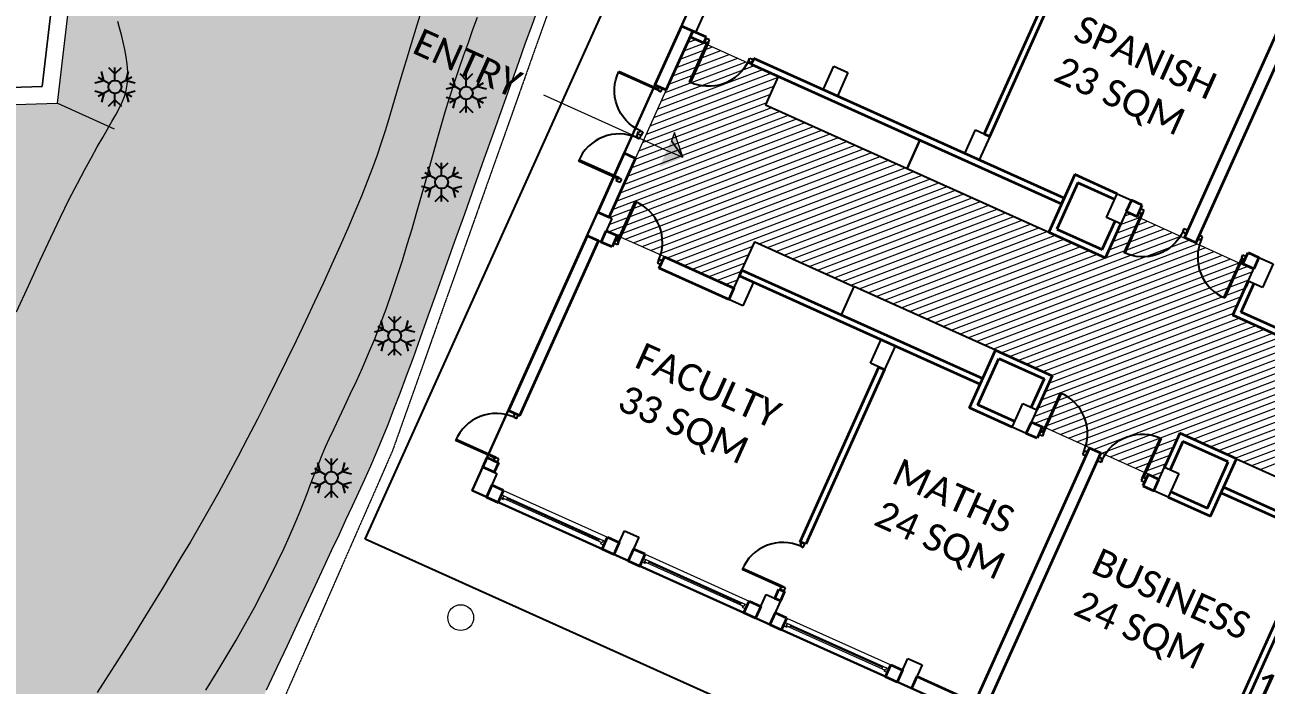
# Model space of a CAD drawing. Header units: inches. Extents: x 527934 to 2134587, y -408734 to 227304.
# Drawn here: x 680596 to 704559, y -174360 to -161608 of the extents above; entities that cross this region are included whole.
import ezdxf

# ---------------------------------------------------------------- set-up
doc = ezdxf.new("R2010")
doc.units = ezdxf.units.IN
doc.header["$MEASUREMENT"] = 0
doc.linetypes.add('ACAD_ISO02W100', pattern=[15, 12, -3])
doc.linetypes.add('CONTINU', pattern=[0])
for name, color, linetype, lineweight in [('boundary', 1, 'Continuous', 20), ('Contour', 3, 'Continuous', 5), ('hatch', 250, 'Continuous', 5), ('Index_Contour', 1, 'Continuous', 20), ('K-ANO-Text', 250, 'Continuous', 15), ('K-AR-Wall', 33, 'Continuous', 5), ('K-AR-Wall Section', 33, 'Continuous', 35), ('Miscellaneous', 7, 'Continuous', 15), ('NEW BLOCKS', 12, 'Continuous', 30), ('partition wall', 5, 'Continuous', 20), ('Terrace', 30, 'ACAD_ISO02W100', 15)]:
    doc.layers.add(name, color=color, linetype=linetype, lineweight=lineweight)
doc.layers.add('K-AR-Al Section', color=7, linetype='Continuous', lineweight=5, true_color=0xb0b0b0)
for name, color, linetype in [('kpl_coupe mur', 1, 'CONTINU'), ('kpl_dessin fin', 3, 'CONTINU'), ('Tree', 3, 'Continuous')]:
    doc.layers.add(name, color=color, linetype=linetype)
doc.styles.add('1.5MM TEXT', font='calibri.ttf', dxfattribs={"height": 1.5})

# ---------------------------------------------------------------- blocks, each defined once
blk = doc.blocks.new('Tree')
for p, q in [((-0.433, 0.25), (-0.525, 0.592)), ((-0.25, 0.75), (0, 0.5)), ((0, 0.25), (0, 0.75)), ((0, 0.5), (0.25, 0.75)), ((0.433, 0.25), (0.525, 0.592)), ((-0.775, 0.158), (-0.433, 0.25)), ((-0.65, 0.375), (-0.217, 0.125)), ((0.65, 0.375), (0.217, 0.125)), ((0.433, 0.25), (0.775, 0.158)), ((-0.775, -0.158), (-0.433, -0.25)), ((-0.217, -0.125), (-0.65, -0.375)), ((-0.433, -0.25), (-0.525, -0.592)), ((0, -0.75), (0, -0.25)), ((0.217, -0.125), (0.65, -0.375)), ((0.433, -0.25), (0.775, -0.158)), ((0.433, -0.25), (0.525, -0.592)), ((-0.25, -0.75), (0, -0.5)), ((0, -0.5), (0.25, -0.75))]:
    blk.add_line(p, q)
blk.add_circle((0, 0), 0.25)
blk = doc.blocks.new('bldg1')
at = {"ltscale": 0.5}
h = blk.add_hatch(color=256, dxfattribs=at)
h.paths.add_polyline_path([(2540760, 3335098), (2540419, 3335093), (2540414, 3335469)])
h.paths.add_polyline_path([(2540760, 3335098), (2540735, 3335072), (2540420, 3335072), (2540419, 3335093)])
h.paths.add_polyline_path([(2540735, 3335072), (2540424, 3334749), (2540420, 3335072)])
for p, q in [((2549223, 3337815), (2549223, 3337740)), ((2549298, 3337815), (2549223, 3337815)), ((2549223, 3337740), (2549273, 3337740)), ((2549273, 3337740), (2549273, 3337765)), ((2549273, 3337765), (2549298, 3337765)), ((2549273, 3337765), (2549273, 3336916)), ((2549298, 3337765), (2549298, 3337815)), ((2549298, 3337765), (2549298, 3336915)), ((2550148, 3337765), (2550148, 3337815)), ((2550148, 3337815), (2550223, 3337815)), ((2550173, 3337765), (2550148, 3337765)), ((2550173, 3337740), (2550173, 3337765)), ((2550223, 3337740), (2550173, 3337740)), ((2550223, 3337815), (2550223, 3337740)), ((2550463, 3337815), (2550463, 3337740)), ((2550538, 3337815), (2550463, 3337815)), ((2550463, 3337740), (2550513, 3337740)), ((2550513, 3337740), (2550513, 3337765)), ((2550513, 3337765), (2550538, 3337765)), ((2550538, 3337765), (2550538, 3337815)), ((2551388, 3337765), (2551388, 3337815)), ((2551388, 3337815), (2551463, 3337815)), ((2551388, 3337765), (2551388, 3336915)), ((2551413, 3337765), (2551388, 3337765)), ((2551413, 3337765), (2551413, 3336916)), ((2551413, 3337740), (2551413, 3337765)), ((2551463, 3337740), (2551413, 3337740)), ((2551463, 3337815), (2551463, 3337740)), ((2540223, 3337375), (2540223, 3337300)), ((2540298, 3337375), (2540223, 3337375)), ((2540298, 3337325), (2540298, 3337375)), ((2541148, 3337325), (2541148, 3337375)), ((2541148, 3337375), (2541223, 3337375)), ((2541223, 3337375), (2541223, 3337300)), ((2540223, 3337300), (2540273, 3337300)), ((2540273, 3337300), (2540273, 3337325)), ((2540273, 3337325), (2540298, 3337325)), ((2540273, 3337325), (2540273, 3336476)), ((2540298, 3337325), (2540298, 3336475)), ((2541173, 3337325), (2541148, 3337325)), ((2541173, 3337300), (2541173, 3337325)), ((2541223, 3337300), (2541173, 3337300)), ((2539850, 3336153), (2539775, 3336153)), ((2539775, 3336153), (2539775, 3336103)), ((2539850, 3336078), (2539850, 3336153)), ((2539800, 3336078), (2538950, 3336078)), ((2539800, 3336103), (2538951, 3336103)), ((2539775, 3336103), (2539800, 3336103)), ((2539800, 3336103), (2539800, 3336078)), ((2539800, 3336078), (2539850, 3336078)), ((2539775, 3335153), (2539775, 3335203)), ((2539775, 3335203), (2539800, 3335203)), ((2539800, 3335203), (2539800, 3335228)), ((2539800, 3335228), (2539850, 3335228)), ((2539850, 3335228), (2539850, 3335153)), ((2539850, 3335153), (2539775, 3335153)), ((2539850, 3335153), (2539775, 3335153)), ((2539775, 3335153), (2539775, 3335103)), ((2539775, 3335103), (2539800, 3335103)), ((2539800, 3335103), (2539800, 3335078)), ((2539800, 3335078), (2539850, 3335078)), ((2539850, 3335078), (2539850, 3335153)), ((2539800, 3334228), (2538950, 3334228)), ((2539800, 3334203), (2539800, 3334228)), ((2539800, 3334228), (2539850, 3334228)), ((2539850, 3334228), (2539850, 3334153)), ((2539800, 3334203), (2538951, 3334203)), ((2539775, 3334153), (2539775, 3334203)), ((2539775, 3334203), (2539800, 3334203)), ((2539850, 3334153), (2539775, 3334153)), ((2540273, 3333090), (2540273, 3333940)), ((2540298, 3333090), (2540298, 3333940)), ((2549273, 3333090), (2549273, 3333940)), ((2549298, 3333090), (2549298, 3333940)), ((2551388, 3333090), (2551388, 3333940)), ((2551413, 3333090), (2551413, 3333940)), ((2540223, 3333040), (2540223, 3333115)), ((2540223, 3333115), (2540273, 3333115)), ((2540298, 3333040), (2540223, 3333040)), ((2540273, 3333115), (2540273, 3333090)), ((2540273, 3333090), (2540298, 3333090)), ((2540298, 3333090), (2540298, 3333040)), ((2541173, 3333090), (2541148, 3333090)), ((2541148, 3333090), (2541148, 3333040)), ((2541148, 3333040), (2541223, 3333040)), ((2541223, 3333115), (2541173, 3333115)), ((2541173, 3333115), (2541173, 3333090)), ((2541223, 3333040), (2541223, 3333115)), ((2549223, 3333040), (2549223, 3333115)), ((2549223, 3333115), (2549273, 3333115)), ((2549298, 3333040), (2549223, 3333040)), ((2549273, 3333115), (2549273, 3333090)), ((2549273, 3333090), (2549298, 3333090)), ((2549298, 3333090), (2549298, 3333040)), ((2550173, 3333090), (2550148, 3333090)), ((2550148, 3333090), (2550148, 3333040)), ((2550148, 3333040), (2550223, 3333040)), ((2550223, 3333115), (2550173, 3333115)), ((2550173, 3333115), (2550173, 3333090)), ((2550223, 3333040), (2550223, 3333115)), ((2550463, 3333040), (2550463, 3333115)), ((2550463, 3333115), (2550513, 3333115)), ((2550538, 3333040), (2550463, 3333040)), ((2550513, 3333115), (2550513, 3333090)), ((2550513, 3333090), (2550538, 3333090)), ((2550538, 3333090), (2550538, 3333040)), ((2551413, 3333090), (2551388, 3333090)), ((2551388, 3333090), (2551388, 3333040)), ((2551388, 3333040), (2551463, 3333040)), ((2551463, 3333115), (2551413, 3333115)), ((2551413, 3333115), (2551413, 3333090)), ((2551463, 3333040), (2551463, 3333115)), ((2539903, 3329258), (2539828, 3329258)), ((2539828, 3329258), (2539828, 3329208)), ((2539828, 3329208), (2539853, 3329208)), ((2539853, 3329208), (2539853, 3329183)), ((2539903, 3329183), (2539903, 3329258)), ((2545970, 3329258), (2545895, 3329258)), ((2545895, 3329258), (2545895, 3329208)), ((2545895, 3329208), (2545920, 3329208)), ((2545920, 3329208), (2545920, 3329183)), ((2545970, 3329183), (2545970, 3329258)), ((2539853, 3329183), (2539903, 3329183)), ((2545920, 3329183), (2545970, 3329183)), ((2539853, 3328333), (2539003, 3328333)), ((2539853, 3328308), (2539003, 3328308)), ((2539828, 3328258), (2539828, 3328308)), ((2539828, 3328308), (2539853, 3328308)), ((2539903, 3328258), (2539828, 3328258)), ((2539853, 3328308), (2539853, 3328333)), ((2539853, 3328333), (2539903, 3328333)), ((2539903, 3328333), (2539903, 3328258)), ((2545920, 3328333), (2545070, 3328333)), ((2545920, 3328308), (2545071, 3328308)), ((2545895, 3328258), (2545895, 3328308)), ((2545895, 3328308), (2545920, 3328308)), ((2545970, 3328258), (2545895, 3328258)), ((2545920, 3328308), (2545920, 3328333)), ((2545920, 3328333), (2545970, 3328333)), ((2545970, 3328333), (2545970, 3328258))]:
    blk.add_line(p, q, dxfattribs=at)
for centre, start, end in [((2551388, 3337765), 180, 271.6854), ((2539800, 3334228), 90, 181.6854), ((2540298, 3333090), 0, 91.6854), ((2549298, 3333090), 0, 91.6854), ((2539853, 3328333), 90, 181.6854), ((2545920, 3328333), 90, 181.6854)]:
    blk.add_arc(centre, 850, start, end, dxfattribs=at)
at = {"ltscale": 0.5, "extrusion": (0, 0, -1)}
for centre, major_axis, start_param, end_param in [((2549298, 3337765), (561, 639), 0.849992, 2.450204), ((2540298, 3337325), (561, 639), 0.849992, 2.450204), ((2539800, 3336078), (-645, 554), 4.002514, 5.602726), ((2551388, 3333090), (402, 749), 4.219815, 5.820027)]:
    blk.add_ellipse(centre, major_axis=major_axis, ratio=1, start_param=start_param, end_param=end_param, dxfattribs=at)
at = {"layer": 'hatch', "ltscale": 0.5}
for p, q in [((2546499, 3334178), (2549975, 3337654)), ((2546676, 3334178), (2550151, 3337654)), ((2546853, 3334178), (2550328, 3337653)), ((2547029, 3334178), (2550504, 3337652)), ((2547206, 3334178), (2550680, 3337652)), ((2547383, 3334178), (2550856, 3337651)), ((2547560, 3334178), (2551032, 3337650)), ((2547736, 3334178), (2551208, 3337650)), ((2547913, 3334178), (2551384, 3337649)), ((2548090, 3334178), (2551560, 3337648)), ((2548267, 3334178), (2551693, 3337604)), ((2548993, 3336678), (2548993, 3337658)), ((2548993, 3337658), (2551693, 3337648)), ((2548993, 3337556), (2549095, 3337658)), ((2548993, 3337379), (2549271, 3337657)), ((2548993, 3337202), (2549447, 3337656)), ((2548993, 3337025), (2549623, 3337656)), ((2548993, 3336849), (2549799, 3337655)), ((2551693, 3337648), (2551693, 3336678)), ((2548443, 3334178), (2551693, 3337427)), ((2539933, 3333458), (2539933, 3337278)), ((2539933, 3337278), (2541793, 3337278)), ((2539933, 3337158), (2540053, 3337278)), ((2539933, 3336981), (2540230, 3337278)), ((2539933, 3336804), (2540407, 3337278)), ((2539933, 3336627), (2540583, 3337278)), ((2539933, 3336451), (2540760, 3337278)), ((2539933, 3336274), (2540937, 3337278)), ((2539933, 3336097), (2541114, 3337278)), ((2539933, 3335920), (2541290, 3337278)), ((2539933, 3335744), (2541467, 3337278)), ((2539933, 3335567), (2541644, 3337278)), ((2539933, 3335390), (2541793, 3337250)), ((2541793, 3337278), (2541793, 3336678)), ((2548620, 3334178), (2551693, 3337250)), ((2549595, 3333208), (2553665, 3337278)), ((2549772, 3333208), (2553842, 3337278)), ((2549948, 3333208), (2554018, 3337278)), ((2550125, 3333208), (2554195, 3337278)), ((2550302, 3333208), (2554372, 3337278)), ((2550479, 3333208), (2554549, 3337278)), ((2550655, 3333208), (2554725, 3337278)), ((2551802, 3334178), (2554902, 3337278)), ((2551979, 3334178), (2555079, 3337278)), ((2552156, 3334178), (2555256, 3337278)), ((2552333, 3334178), (2555433, 3337278)), ((2552509, 3334178), (2555609, 3337278)), ((2552686, 3334178), (2555786, 3337278)), ((2552863, 3334178), (2555963, 3337278)), ((2553040, 3334178), (2556140, 3337278)), ((2553216, 3334178), (2556316, 3337278)), ((2553393, 3334178), (2556493, 3337278)), ((2539933, 3335213), (2541793, 3337073)), ((2539933, 3335036), (2541793, 3336896)), ((2548797, 3334178), (2551693, 3337074)), ((2548974, 3334178), (2551693, 3336897)), ((2539933, 3334860), (2541793, 3336720)), ((2539933, 3334683), (2541928, 3336678)), ((2539933, 3334506), (2542105, 3336678)), ((2539933, 3334329), (2542281, 3336678)), ((2539933, 3334153), (2542458, 3336678)), ((2539933, 3333976), (2542635, 3336678)), ((2539933, 3333799), (2542812, 3336678)), ((2539933, 3333622), (2542989, 3336678)), ((2539945, 3333458), (2543165, 3336678)), ((2539993, 3333329), (2543342, 3336678)), ((2540039, 3333198), (2543519, 3336678)), ((2540216, 3333199), (2543696, 3336678)), ((2540394, 3333199), (2543872, 3336678)), ((2540571, 3333200), (2544049, 3336678)), ((2540749, 3333201), (2544226, 3336678)), ((2540926, 3333201), (2544403, 3336678)), ((2541104, 3333202), (2544580, 3336678)), ((2541281, 3333203), (2544756, 3336678)), ((2541459, 3333203), (2544933, 3336678)), ((2541636, 3333204), (2545110, 3336678)), ((2541793, 3336678), (2548993, 3336678)), ((2542787, 3334178), (2545287, 3336678)), ((2542963, 3334178), (2545463, 3336678)), ((2543140, 3334178), (2545640, 3336678)), ((2543317, 3334178), (2545817, 3336678)), ((2543494, 3334178), (2545994, 3336678)), ((2543671, 3334178), (2546171, 3336678)), ((2543847, 3334178), (2546347, 3336678)), ((2544024, 3334178), (2546524, 3336678)), ((2544201, 3334178), (2546701, 3336678)), ((2544378, 3334178), (2546878, 3336678)), ((2544554, 3334178), (2547054, 3336678)), ((2544731, 3334178), (2547231, 3336678)), ((2544908, 3334178), (2547408, 3336678)), ((2545085, 3334178), (2547585, 3336678)), ((2545262, 3334178), (2547762, 3336678)), ((2545438, 3334178), (2547938, 3336678)), ((2545615, 3334178), (2548115, 3336678)), ((2545792, 3334178), (2548292, 3336678)), ((2545969, 3334178), (2548469, 3336678)), ((2546145, 3334178), (2548645, 3336678)), ((2546322, 3334178), (2548822, 3336678)), ((2548993, 3334020), (2551693, 3336720)), ((2548993, 3333843), (2551827, 3336678)), ((2548993, 3333667), (2552004, 3336678)), ((2548993, 3333490), (2552181, 3336678)), ((2548993, 3333313), (2552358, 3336678)), ((2549064, 3333208), (2552534, 3336678)), ((2549241, 3333208), (2552711, 3336678)), ((2549418, 3333208), (2552888, 3336678)), ((2551693, 3336678), (2552893, 3336678)), ((2541813, 3333205), (2542693, 3334084)), ((2548993, 3334178), (2542693, 3334178)), ((2542693, 3334178), (2542693, 3333208)), ((2548993, 3333208), (2548993, 3334178)), ((2550832, 3333208), (2551693, 3334068)), ((2555893, 3334178), (2551693, 3334178)), ((2551693, 3334178), (2551693, 3333208)), ((2541991, 3333205), (2542693, 3333907)), ((2551009, 3333208), (2551693, 3333892)), ((2542168, 3333206), (2542693, 3333731)), ((2542346, 3333207), (2542693, 3333554)), ((2551186, 3333208), (2551693, 3333715)), ((2551363, 3333208), (2551693, 3333538)), ((2539993, 3333458), (2539933, 3333458)), ((2539993, 3333198), (2539993, 3333458)), ((2542523, 3333207), (2542693, 3333377)), ((2551539, 3333208), (2551693, 3333361)), ((2542693, 3333208), (2539993, 3333198)), ((2551693, 3333208), (2548993, 3333208))]:
    blk.add_line(p, q, dxfattribs=at)
at = {"layer": 'K-AR-Al Section', "ltscale": 0.5}
for p, q in [((2540243, 3327720), (2540293, 3327720)), ((2540243, 3327645), (2540243, 3327720)), ((2540318, 3327645), (2540243, 3327645)), ((2540293, 3327720), (2540368, 3327720)), ((2540293, 3327670), (2540293, 3327720)), ((2540293, 3327720), (2542393, 3327720)), ((2540293, 3327670), (2540293, 3327720)), ((2540293, 3327720), (2540293, 3327670)), ((2540368, 3327670), (2540293, 3327670)), ((2542393, 3327670), (2540293, 3327670)), ((2540293, 3327670), (2540318, 3327670)), ((2540318, 3327670), (2540318, 3327645)), ((2540368, 3327720), (2540368, 3327670)), ((2542318, 3327695), (2540368, 3327695)), ((2542318, 3327695), (2540368, 3327695)), ((2542318, 3327720), (2542393, 3327720)), ((2542318, 3327670), (2542318, 3327720)), ((2542393, 3327670), (2542318, 3327670)), ((2542393, 3327670), (2542368, 3327670)), ((2542368, 3327670), (2542368, 3327645)), ((2542368, 3327645), (2542443, 3327645)), ((2542393, 3327720), (2542393, 3327670)), ((2542393, 3327720), (2542393, 3327670)), ((2542443, 3327720), (2542393, 3327720)), ((2542393, 3327720), (2542393, 3327670)), ((2542443, 3327645), (2542443, 3327720)), ((2543243, 3327720), (2543293, 3327720)), ((2543243, 3327645), (2543243, 3327720)), ((2543318, 3327645), (2543243, 3327645)), ((2543293, 3327720), (2543368, 3327720)), ((2543293, 3327670), (2543293, 3327720)), ((2543293, 3327720), (2545393, 3327720)), ((2543293, 3327670), (2543293, 3327720)), ((2543293, 3327720), (2543293, 3327670)), ((2543368, 3327670), (2543293, 3327670)), ((2545393, 3327670), (2543293, 3327670)), ((2543293, 3327670), (2543318, 3327670)), ((2543318, 3327670), (2543318, 3327645)), ((2543368, 3327720), (2543368, 3327670)), ((2545318, 3327695), (2543368, 3327695)), ((2545318, 3327695), (2543368, 3327695)), ((2545318, 3327720), (2545393, 3327720)), ((2545318, 3327670), (2545318, 3327720)), ((2545393, 3327670), (2545318, 3327670)), ((2545393, 3327670), (2545368, 3327670)), ((2545368, 3327670), (2545368, 3327645)), ((2545368, 3327645), (2545443, 3327645)), ((2545393, 3327720), (2545393, 3327670)), ((2545393, 3327720), (2545393, 3327670)), ((2545443, 3327720), (2545393, 3327720)), ((2545393, 3327720), (2545393, 3327670)), ((2545443, 3327645), (2545443, 3327720)), ((2546243, 3327720), (2546293, 3327720)), ((2546243, 3327645), (2546243, 3327720)), ((2546318, 3327645), (2546243, 3327645)), ((2546293, 3327720), (2546368, 3327720)), ((2546293, 3327670), (2546293, 3327720)), ((2546293, 3327720), (2548393, 3327720)), ((2546293, 3327670), (2546293, 3327720)), ((2546293, 3327720), (2546293, 3327670)), ((2546368, 3327670), (2546293, 3327670)), ((2548393, 3327670), (2546293, 3327670)), ((2546293, 3327670), (2546318, 3327670)), ((2546318, 3327670), (2546318, 3327645)), ((2546368, 3327720), (2546368, 3327670)), ((2548318, 3327695), (2546368, 3327695)), ((2548318, 3327695), (2546368, 3327695)), ((2548318, 3327720), (2548393, 3327720)), ((2548318, 3327670), (2548318, 3327720)), ((2548393, 3327670), (2548318, 3327670)), ((2548393, 3327670), (2548368, 3327670)), ((2548368, 3327670), (2548368, 3327645)), ((2548368, 3327645), (2548443, 3327645)), ((2548393, 3327720), (2548393, 3327670)), ((2548393, 3327720), (2548393, 3327670)), ((2548443, 3327720), (2548393, 3327720)), ((2548393, 3327720), (2548393, 3327670)), ((2548443, 3327645), (2548443, 3327720))]:
    blk.add_line(p, q, dxfattribs=at)
at = {"layer": 'K-AR-Wall'}
for p, q in [((2540243, 3327808), (2542443, 3327808)), ((2540243, 3327558), (2540243, 3327808)), ((2542443, 3327808), (2542443, 3327558)), ((2543243, 3327808), (2545443, 3327808)), ((2543243, 3327558), (2543243, 3327808)), ((2545443, 3327808), (2545443, 3327558)), ((2546243, 3327808), (2548443, 3327808)), ((2546243, 3327558), (2546243, 3327808)), ((2548443, 3327808), (2548443, 3327558)), ((2542443, 3327558), (2540243, 3327558)), ((2545443, 3327558), (2543243, 3327558)), ((2548443, 3327558), (2546243, 3327558))]:
    blk.add_line(p, q, dxfattribs=at)
at = {"layer": 'K-AR-Wall Section', "ltscale": 0.5}
for p, q in [((2550223, 3343048), (2550223, 3337658)), ((2550463, 3343048), (2550463, 3337658)), ((2545873, 3341598), (2545873, 3337898)), ((2545993, 3337898), (2545993, 3341598)), ((2545873, 3337898), (2545993, 3337898)), ((2548693, 3337898), (2547793, 3337898)), ((2547793, 3337898), (2547793, 3336678)), ((2549223, 3337898), (2548993, 3337898)), ((2548993, 3337898), (2548993, 3337658)), ((2549223, 3337658), (2549223, 3337898)), ((2551463, 3337898), (2551693, 3337898)), ((2551463, 3337658), (2551463, 3337898)), ((2551693, 3337898), (2551693, 3337658)), ((2548693, 3337778), (2547913, 3337778)), ((2547913, 3337778), (2547913, 3336798)), ((2548993, 3337658), (2549223, 3337658)), ((2550463, 3337658), (2550223, 3337658)), ((2551693, 3337658), (2551463, 3337658)), ((2539933, 3337398), (2539693, 3337398)), ((2539693, 3337398), (2539693, 3336153)), ((2540223, 3337398), (2539933, 3337398)), ((2539933, 3337398), (2539933, 3337278)), ((2539933, 3336153), (2539933, 3337398)), ((2540223, 3337278), (2540223, 3337398)), ((2547793, 3337398), (2541223, 3337398)), ((2541223, 3337398), (2541223, 3337278)), ((2547793, 3337278), (2547793, 3337398)), ((2548873, 3336798), (2548873, 3337398)), ((2548993, 3336678), (2548993, 3337398)), ((2551693, 3337398), (2551693, 3337278)), ((2551693, 3336678), (2551693, 3337398)), ((2551813, 3336798), (2551813, 3337398)), ((2539933, 3337278), (2540223, 3337278)), ((2541223, 3337278), (2547793, 3337278)), ((2547793, 3336678), (2548993, 3336678)), ((2547913, 3336798), (2548873, 3336798)), ((2552893, 3336678), (2551693, 3336678)), ((2552773, 3336798), (2551813, 3336798)), ((2539693, 3336153), (2539933, 3336153)), ((2539933, 3334703), (2539693, 3334703)), ((2539693, 3334703), (2539693, 3333458)), ((2539933, 3333458), (2539933, 3334703)), ((2547793, 3332958), (2547793, 3334178)), ((2547793, 3334178), (2548993, 3334178)), ((2547913, 3333078), (2547913, 3334058)), ((2547913, 3334058), (2548873, 3334058)), ((2548873, 3334058), (2548873, 3333458)), ((2548993, 3334178), (2548993, 3333458)), ((2552893, 3334178), (2551693, 3334178)), ((2551693, 3334178), (2551693, 3333458)), ((2552773, 3334058), (2551813, 3334058)), ((2551813, 3334058), (2551813, 3333458)), ((2552773, 3333078), (2552773, 3334058)), ((2552893, 3332958), (2552893, 3334178)), ((2542693, 3333578), (2547793, 3333578)), ((2542693, 3333458), (2542693, 3333578)), ((2548993, 3333458), (2548993, 3333578)), ((2551693, 3333458), (2551693, 3333578)), ((2552893, 3333578), (2556693, 3333578)), ((2539693, 3333458), (2539933, 3333458)), ((2542693, 3333458), (2547793, 3333458)), ((2552893, 3333458), (2556693, 3333458)), ((2539993, 3332958), (2539993, 3333198)), ((2539993, 3333198), (2540223, 3333198)), ((2540223, 3333198), (2540223, 3332958)), ((2541223, 3332958), (2541223, 3333198)), ((2541223, 3333198), (2542693, 3333198)), ((2542693, 3333198), (2542693, 3332958)), ((2548693, 3333078), (2547913, 3333078)), ((2548993, 3332958), (2548993, 3333198)), ((2548993, 3333198), (2549223, 3333198)), ((2549223, 3333198), (2549223, 3332958)), ((2550223, 3327808), (2550223, 3333198)), ((2550463, 3333198), (2550223, 3333198)), ((2550463, 3327808), (2550463, 3333198)), ((2551693, 3333198), (2551463, 3333198)), ((2551463, 3333198), (2551463, 3332958)), ((2551693, 3332958), (2551693, 3333198)), ((2551993, 3333078), (2552773, 3333078)), ((2539933, 3332958), (2539693, 3332958)), ((2539693, 3332958), (2539693, 3329258)), ((2539933, 3329258), (2539933, 3332958)), ((2540223, 3332958), (2539993, 3332958)), ((2542693, 3332958), (2541223, 3332958)), ((2545873, 3329258), (2545873, 3332958)), ((2545873, 3332958), (2545993, 3332958)), ((2545993, 3332958), (2545993, 3329258)), ((2548693, 3332958), (2547793, 3332958)), ((2549223, 3332958), (2548993, 3332958)), ((2551463, 3332958), (2551693, 3332958)), ((2551993, 3332958), (2552893, 3332958)), ((2554873, 3329258), (2554873, 3332958)), ((2554993, 3332958), (2554993, 3329258)), ((2539693, 3329258), (2539933, 3329258)), ((2545993, 3329258), (2545873, 3329258)), ((2539693, 3328058), (2539693, 3328258)), ((2539693, 3328258), (2539933, 3328258)), ((2539933, 3328258), (2539933, 3328058)), ((2545873, 3328058), (2545873, 3328258)), ((2545873, 3328258), (2545993, 3328258)), ((2545993, 3328258), (2545993, 3328058)), ((2539933, 3328058), (2539693, 3328058)), ((2545993, 3328058), (2545873, 3328058)), ((2540243, 3327808), (2539993, 3327808)), ((2539993, 3327808), (2539993, 3327558)), ((2540243, 3327558), (2540243, 3327808)), ((2542443, 3327808), (2542693, 3327808)), ((2542443, 3327558), (2542443, 3327808)), ((2542693, 3327808), (2542693, 3327558)), ((2543243, 3327808), (2542993, 3327808)), ((2542993, 3327808), (2542993, 3327558)), ((2543243, 3327558), (2543243, 3327808)), ((2545443, 3327808), (2545693, 3327808)), ((2545443, 3327558), (2545443, 3327808)), ((2545693, 3327808), (2545693, 3327558)), ((2546243, 3327808), (2545993, 3327808)), ((2545993, 3327808), (2545993, 3327558)), ((2546243, 3327558), (2546243, 3327808)), ((2548443, 3327808), (2548693, 3327808)), ((2548443, 3327558), (2548443, 3327808)), ((2548693, 3327808), (2548693, 3327558)), ((2551693, 3327808), (2548993, 3327808)), ((2548993, 3327808), (2548993, 3327558)), ((2539993, 3327558), (2540243, 3327558)), ((2542693, 3327558), (2542443, 3327558)), ((2542993, 3327558), (2543243, 3327558)), ((2545693, 3327558), (2545443, 3327558)), ((2545993, 3327558), (2546243, 3327558)), ((2548693, 3327558), (2548443, 3327558))]:
    blk.add_line(p, q, dxfattribs=at)
at = {"layer": 'kpl_coupe mur', "ltscale": 0.5}
for p, q in [((2539693, 3337398), (2539693, 3337898)), ((2539993, 3337898), (2539993, 3337398)), ((2542693, 3337898), (2542993, 3337898)), ((2542693, 3337398), (2542693, 3337898)), ((2542993, 3337898), (2542993, 3337398)), ((2545693, 3337898), (2545993, 3337898)), ((2545693, 3337398), (2545693, 3337898)), ((2545993, 3337898), (2545993, 3337398)), ((2548693, 3337898), (2548993, 3337898)), ((2548693, 3337398), (2548693, 3337898)), ((2548993, 3337898), (2548993, 3337398)), ((2551693, 3337898), (2551993, 3337898)), ((2551693, 3337398), (2551693, 3337898)), ((2551993, 3337898), (2551993, 3337398)), ((2539993, 3337398), (2539693, 3337398)), ((2542993, 3337398), (2542693, 3337398)), ((2545993, 3337398), (2545693, 3337398)), ((2548993, 3337398), (2548693, 3337398)), ((2551993, 3337398), (2551693, 3337398)), ((2539693, 3333458), (2539993, 3333458)), ((2539693, 3332958), (2539693, 3333458)), ((2539993, 3333458), (2539993, 3332958)), ((2542693, 3333458), (2542993, 3333458)), ((2542693, 3332958), (2542693, 3333458)), ((2542993, 3333458), (2542993, 3332958)), ((2545693, 3333458), (2545993, 3333458)), ((2545693, 3332958), (2545693, 3333458)), ((2545993, 3333458), (2545993, 3332958)), ((2548693, 3333458), (2548993, 3333458)), ((2548693, 3332958), (2548693, 3333458)), ((2548693, 3333458), (2548993, 3333458)), ((2548693, 3332958), (2548693, 3333458)), ((2548993, 3333458), (2548993, 3332958)), ((2548993, 3333458), (2548993, 3332958)), ((2551693, 3333458), (2551993, 3333458)), ((2551693, 3332958), (2551693, 3333458)), ((2551993, 3333458), (2551993, 3332958)), ((2539993, 3332958), (2539693, 3332958)), ((2542993, 3332958), (2542693, 3332958)), ((2545993, 3332958), (2545693, 3332958)), ((2548993, 3332958), (2548693, 3332958)), ((2548993, 3332958), (2548693, 3332958)), ((2551993, 3332958), (2551693, 3332958)), ((2539693, 3328058), (2539993, 3328058)), ((2539693, 3327558), (2539693, 3328058)), ((2539993, 3328058), (2539993, 3327558)), ((2542693, 3328058), (2542993, 3328058)), ((2542693, 3327558), (2542693, 3328058)), ((2542993, 3328058), (2542993, 3327558)), ((2545693, 3328058), (2545993, 3328058)), ((2545693, 3327558), (2545693, 3328058)), ((2545993, 3328058), (2545993, 3327558)), ((2548693, 3328058), (2548993, 3328058)), ((2548693, 3327558), (2548693, 3328058)), ((2548993, 3328058), (2548993, 3327558)), ((2539993, 3327558), (2539693, 3327558)), ((2542993, 3327558), (2542693, 3327558)), ((2545993, 3327558), (2545693, 3327558)), ((2548993, 3327558), (2548693, 3327558))]:
    blk.add_line(p, q, dxfattribs=at)
at = {"layer": 'kpl_dessin fin', "ltscale": 0.5}
for p, q in [((2538193, 3325858), (2538193, 3345898)), ((2544793, 3337278), (2541793, 3337278)), ((2541793, 3337278), (2541793, 3336678)), ((2544793, 3336678), (2544793, 3337278)), ((2547793, 3337278), (2544793, 3337278)), ((2544793, 3337278), (2544793, 3336678)), ((2547793, 3336678), (2547793, 3337278)), ((2541793, 3336678), (2544793, 3336678)), ((2544793, 3336678), (2547793, 3336678)), ((2542693, 3334178), (2544793, 3334178)), ((2542693, 3333578), (2542693, 3334178)), ((2544793, 3334178), (2544793, 3333578)), ((2547793, 3334178), (2544793, 3334178)), ((2544793, 3334178), (2544793, 3333578)), ((2547793, 3333578), (2547793, 3334178)), ((2552893, 3334178), (2555893, 3334178)), ((2552893, 3333578), (2552893, 3334178)), ((2544793, 3333578), (2542693, 3333578)), ((2544793, 3333578), (2547793, 3333578)), ((2555893, 3333578), (2552893, 3333578)), ((2575283, 3325858), (2538193, 3325858))]:
    blk.add_line(p, q, dxfattribs=at)
at = {"layer": 'partition wall', "ltscale": 0.25}
for p, q in [((2540760, 3335098), (2540414, 3335469)), ((2540414, 3335469), (2540424, 3335299)), ((2540760, 3335098), (2540424, 3335299)), ((2540424, 3335299), (2540760, 3335098)), ((2537809, 3335093), (2540424, 3335093)), ((2540424, 3335093), (2540760, 3335098))]:
    blk.add_line(p, q, dxfattribs=at)
at = {"layer": 'K-ANO-Text', "style": '1.5MM TEXT'}
for s, p in [('SPANISH', (2546663, 3340265)), ('23 SQM', (2546645, 3339384)), ('ENTRY', (2535134, 3334790)), ('FACULTY', (2541538, 3331019)), ('MATHS', (2546979, 3331019)), ('BUSINESS', (2551202, 3331019)), ('33 SQM', (2541566, 3330138)), ('24 SQM', (2547002, 3330138)), ('24 SQM', (2551226, 3330138)), ('16 SQM', (2555003, 3330138))]:
    blk.add_text(s, height=525, dxfattribs=at).set_placement(p)

msp = doc.modelspace()

# ---------------------------------------------------------------- hatches: boundary and pattern name
at = {"layer": 'Tree', "ltscale": 0.5}
h = msp.add_hatch(dxfattribs=at)
h.set_pattern_fill('GRASS', color=256, scale=800, style=0)
h.set_pattern_definition([(90, (727800.17, -145638.66), (-565.6854, 565.6854), [150, -981.371]), (45, (727800.2, -145638.7), (-565.6854, 565.6854), [150, -650]), (135, (727800.2, -145638.7), (-565.6854, -565.6854), [150, -650])])
h.paths.add_polyline_path([(718395.2, -146742.3), (705968.7, -141147.1), (689043, -133735.3), (686589, -138160.7), (685494.3, -141047.4), (684669.8, -143103), (682947.2, -151200.9), (681842.7, -157845.8), (681224.5, -163121.4), (675694, -163294.3), (670735.6, -163442.3), (664063.2, -163717.7), (664011.8, -165547.9), (663897.9, -170016.6), (663877.8, -172112), (663707.3, -174273.9), (663216.7, -178412.3), (662999.8, -180487.9), (662539.8, -184450.7), (662211.8, -187619), (662003.5, -191088.4), (658727, -190623.3), (655946.1, -190266), (654389.1, -190018.5), (654330.2, -190180.2), (653012.5, -192144.1), (649060, -197199.3, 0.1657104), (648984.1, -197743.1), (649148.1, -198307.3), (649430.6, -199050.5), (649857, -199864), (650511.5, -200863.9), (650793, -200996), (651065, -201130.8), (651326.7, -201267.2), (651577.5, -201404.1), (651816.7, -201540.4), (652043.7, -201675.1), (652358.1, -201868.9), (652732.8, -202116.8), (653065.6, -202352.3), (653317.9, -202540.9), (653484, -202667.4), (653656.1, -202799.9), (653837.4, -202940.3), (654030.3, -203089.8), (654233.1, -203247), (654443, -203409.9), (654657.4, -203576.5), (654873.5, -203744.8), (655088.6, -203912.7), (655299.9, -204078.3), (655504.8, -204239.6), (655701.5, -204394.8), (655892.3, -204543.7), (656080.8, -204686.3), (656270.2, -204822.4), (656464, -204952.2), (656665.6, -205075.6), (656878.2, -205192.7), (657105.5, -205303.3), (657350.1, -205407.7), (657613, -205506.4), (657894.4, -205600.1), (658194.6, -205689.5), (658513.8, -205775.3), (658852.5, -205858.3), (659210.9, -205939.1), (659589.2, -206018.5), (659987.4, -206096.9), (660403.4, -206174.3), (660835, -206250.4), (661279.7, -206324.9), (661735.1, -206397.5), (662199, -206468), (662668.8, -206536), (663142.2, -206601.2), (663616.9, -206663.3), (664090.1, -206721.1), (664559.2, -206773.3), (665021.6, -206818.5), (665474.5, -206855.4), (665915.3, -206882.8), (666341.4, -206899.3), (666750, -206903.7), (667139, -206895.1), (667508.2, -206874.9), (667857.7, -206844.8), (668187.9, -206806.8), (668498.8, -206762.7), (668790.9, -206714.3), (669064.2, -206663.5), (669319.1, -206612.1), (669556, -206561.6), (669775.6, -206511.5), (669979, -206461.2), (670167.3, -206409.8), (670341.4, -206356.7), (670502.4, -206301.1), (670651.2, -206242.1), (670789, -206179.2), (670917, -206111), (671038.1, -206034.8), (671155.4, -205947.2), (671272.1, -205844.9), (671391.3, -205724.8), (671516.2, -205583.6), (671649.9, -205417.9), (671795.7, -205224.4), (671955.9, -205000.7), (672130.3, -204746.4), (672318.2, -204462.3), (672518.6, -204148.7), (672730.6, -203806.2), (672953.4, -203435.4), (673186, -203036.7), (673427.7, -202610.8), (673677.4, -202158.4), (673933.3, -201682.2), (674193.5, -201185.1), (674456.2, -200670), (674719.3, -200139.7), (674981.1, -199597.3), (675239.6, -199045.7), (675492.9, -198487.7), (675739.5, -197926), (675979.6, -197362.2), (676213.7, -196797.6), (676442.3, -196233.4), (676666.2, -195670.9), (676885.7, -195111.3), (677101.6, -194556.1), (677314.2, -194006.3), (677524.4, -193462.6), (677733, -192922.9), (677941, -192384), (678149.5, -191843.1), (678359.4, -191297.2), (678571.7, -190743.5), (678787.4, -190178.8), (679007.6, -189600.4), (679233.1, -189005.9), (679463.8, -188395.8), (679699.6, -187771.1), (679940.3, -187132.9), (680185.6, -186482.3), (680435.5, -185820.3), (680689.7, -185148.2), (680948, -184466.8), (681210.1, -183777.9), (681475.3, -183085.3), (681742.7, -182393.3), (682011.5, -181706.1), (682280.8, -181028.3), (682549.8, -180363.9), (682817.7, -179717.5), (683083.5, -179093.3), (683346.4, -178494.7), (683605.8, -177920.8), (683860.9, -177369.9), (684111, -176840.3), (684355.5, -176330.1), (684593.7, -175837.5), (684824.8, -175360.9), (685048.2, -174898.3), (685263.2, -174448.6), (685469.7, -174012.6), (685667.4, -173591.6), (685856.2, -173186.8), (686035.9, -172799.8), (686206.4, -172431.7), (686367.5, -172083.9), (686519, -171757.7), (686661.1, -171453.6), (686794.7, -171168.1), (686921.3, -170896.8), (687042.2, -170635.3), (687158.7, -170379.4), (687272.1, -170124.5), (687383.9, -169866.4), (687495.2, -169600.6), (687607.6, -169323), (687722.4, -169030.3), (687841.1, -168719.2), (687965.2, -168386.8), (688096.2, -168029.9), (688235.6, -167645.3), (688384.7, -167229.9), (688545.2, -166780.5), (688717.7, -166296.4), (688899.3, -165785.6), (689086.6, -165258.4), (689275.9, -164725.3), (689463.7, -164196.6), (689646.4, -163682.7), (689820.4, -163193.9), (689982.1, -162740.6), (690129, -162330.1), (690263.4, -161956.9), (690388.5, -161612.5), (690507.5, -161288.4), (690623.8, -160976), (690740.6, -160666.8), (690861.1, -160352.2), (690988.7, -160023.8), (691125.6, -159675.5), (691270.6, -159311.3), (691421.1, -158937.5), (691575, -158560.6), (691729.7, -158187.1), (691883.1, -157823.4), (692032.6, -157475.8), (692176.1, -157151), (692311.7, -156853.2), (692440.9, -156578.7), (692565.4, -156321.7), (692687.2, -156076.4), (692808.2, -155836.8), (692930.3, -155597.3), (693055.5, -155352), (693185.7, -155095), (693322.1, -154822.7), (693462.9, -154539.8), (693605.7, -154253), (693748.2, -153969.2), (693887.8, -153695.2), (694022.1, -153437.8), (694148.8, -153203.7), (694325.3, -152894.7), (694349.6, -152860.3), (692460.2, -152010), (693033.6, -150691.6), (695967.6, -151998.4), (712646.9, -159508.5)])

# ---------------------------------------------------------------- linework, layer by layer
at = {"layer": 'boundary', "ltscale": 0.25}
msp.add_lwpolyline([(684352.9, -143006.5), (682622.9, -151139.5), (681515.9, -157799.5), (680929.9, -162800.5), (675683.9, -162964.5)], dxfattribs=at)
at = {"layer": 'Contour'}
for points in [[(688280.8, -161238.4), (688162, -161615.7), (688051.4, -161976), (687949.3, -162315.1), (687856.4, -162628.6), (687772.7, -162914), (687695.6, -163176.1), (687622.2, -163421.6), (687549.6, -163657), (687474.7, -163889), (687394.6, -164124.1), (687306.2, -164369.1), (687206.6, -164630.6), (687093.5, -164913.7), (686967.4, -165217.3), (686829.7, -165539.1), (686681.7, -165876.6), (686524.7, -166227.2), (686359.8, -166588.6), (686188.5, -166958.3), (686012, -167333.7), (685831.6, -167712.5), (685648, -168092.7), (685462, -168472.4), (685274.4, -168849.7), (685085.9, -169222.7), (684897.3, -169589.5), (684709.2, -169948.1), (684522.6, -170296.7), (684337.8, -170634), (684154.7, -170961), (683972.6, -171279.4), (683791.2, -171590.9), (683609.9, -171897.2), (683428.1, -172200), (683245.5, -172500.9), (683061.5, -172801.6), (682876, -173103), (682690.6, -173402.1), (682507.5, -173695.5), (682328.6, -173979.3), (682155.9, -174250), (681991.6, -174503.8)], [(684088.5, -174457.5), (684287.6, -174134.7), (684483.4, -173810.8), (684673.4, -173488.7), (684855.5, -173170.9), (685027.2, -172860.2), (685186.8, -172559.2), (685334.1, -172269.3), (685469.3, -171991.8), (685592.8, -171728.1), (685704.8, -171479.5), (685805.7, -171247.3), (685895.7, -171032.8), (685975.1, -170837.3), (686044.6, -170661), (686106.7, -170500.3), (686164, -170350.1), (686219.4, -170205.7), (686275.7, -170062.2), (686335.7, -169914.8), (686402.2, -169758.6), (686477.9, -169588.8), (686565, -169401.6), (686662.2, -169197), (686767.7, -168976.3), (686879.4, -168740.8), (686995.4, -168491.4), (687113.8, -168229.5), (687232.6, -167956.2), (687349.9, -167672.6), (687464, -167380.2), (687574.6, -167080.7), (687681.6, -166776.2), (687784.7, -166468.7), (687884.1, -166160.1), (687979.5, -165852.4), (688070.8, -165547.7), (688157.9, -165248), (688241.1, -164954.7), (688321, -164667.4), (688398.9, -164385.2), (688475.8, -164106.9), (688552.8, -163831.8), (688631.1, -163558.7), (688711.6, -163286.9), (688795.5, -163015.1), (688883.5, -162743.2), (688974.2, -162472.9), (689066.1, -162206.8), (689157.4, -161947.2), (689246.4, -161696.6), (689331.5, -161457.4)], [(685263.2, -174448.6), (685469.7, -174012.6), (685667.4, -173591.6), (685856.2, -173186.8), (686035.9, -172799.8), (686206.4, -172431.7), (686367.5, -172083.9), (686519, -171757.7), (686661.1, -171453.6), (686794.7, -171168.1), (686921.3, -170896.8), (687042.2, -170635.3), (687158.7, -170379.4), (687272.1, -170124.5), (687383.9, -169866.4), (687495.2, -169600.6), (687607.6, -169323), (687722.4, -169030.3), (687841.1, -168719.2), (687965.2, -168386.8), (688096.2, -168029.9), (688235.6, -167645.3), (688384.7, -167229.9), (688545.2, -166780.5), (688717.7, -166296.4), (688899.3, -165785.6), (689086.6, -165258.4), (689275.9, -164725.3), (689463.7, -164196.6), (689646.4, -163682.7), (689820.4, -163193.9), (689982.1, -162740.6), (690129, -162330.1), (690263.4, -161956.9), (690388.5, -161612.5), (690507.5, -161288.4)]]:
    msp.add_lwpolyline(points, dxfattribs=at)
at = {"layer": 'Index_Contour', "color": 1}
msp.add_lwpolyline([(680437.6, -167151.8), (680671.7, -166634.3), (680891.8, -166151.9), (681096.2, -165712.1), (681283.6, -165320.6), (681454.6, -164974.9), (681610.3, -164670.9), (681751.7, -164404), (681879.7, -164170.1), (681995.4, -163964.7), (682099.8, -163783.6), (682193.9, -163622.5), (682278.6, -163477.1), (682353.6, -163344.2), (682418.7, -163220.8), (682473.5, -163103.7), (682517.7, -162989.9), (682551, -162876.3), (682573.1, -162759.8), (682583.6, -162637.4), (682582.5, -162506.9), (682571.3, -162369.7), (682551.7, -162228.3), (682525.7, -162085.2), (682494.9, -161942.7), (682461.3, -161803.2), (682426.5, -161669.1), (682392.4, -161542.9)], dxfattribs=at)
at = {"layer": 'K-ANO-Text', "ltscale": 0.5}
msp.add_line((681224.5, -163121.4), (682318.8, -163613.9), dxfattribs=at)
at = {"layer": 'Miscellaneous', "ltscale": 0.25}
msp.add_circle((689009.9, -173055.5), 250, dxfattribs=at)
at = {"layer": 'NEW BLOCKS', "ltscale": 0.5}
msp.add_lwpolyline([(695694, -156251.3), (725164.4, -169520.9), (718702, -183873.1), (689231.7, -170603.5)], close=True, dxfattribs=at)
at = {"layer": 'partition wall', "ltscale": 0.25}
for points in [[(675694, -163294.3), (681224.5, -163121.4), (681842.7, -157845.8), (682947.2, -151200.9), (684669.8, -143103), (685494.3, -141047.4), (686589, -138160.7), (689686.4, -132575.1), (692050.1, -127287.2), (694563.9, -123091.6), (697160.3, -120621.4), (697648, -120194.9), (699802.2, -117798.7)], [(675683.9, -162964.5), (680929.9, -162800.5), (681515.9, -157799.5), (682622.9, -151139.5), (684352.9, -143006.5)]]:
    msp.add_lwpolyline(points, dxfattribs=at)
at = {"layer": 'Terrace', "ltscale": 0.25}
msp.add_lwpolyline([(694446.6, -152637.5), (690780.9, -161126.5), (687694.9, -169827.5), (683433.9, -179561.5), (679579.9, -189806.5), (679068.9, -191971.5), (678401.9, -193932.5), (677510.9, -195613.5), (677000.9, -197407.5), (675168.5, -201596.1)], dxfattribs=at)

# ---------------------------------------------------------------- block references
at = {"rotation": 335.7595136373062}
msp.add_blockref('bldg1', (-2992724, -2162056.3), dxfattribs=at)
at = {"layer": 'Tree', "xscale": 500, "yscale": 500, "zscale": 500, "rotation": 359.9999999999867}
for p in [(682335.9, -162806.5), (689117.9, -162924.5), (688641.9, -164645.5), (687734.9, -167614.5), (686513.9, -170358.5)]:
    msp.add_blockref('Tree', p, dxfattribs=at)

doc.saveas('drawing.dxf')
